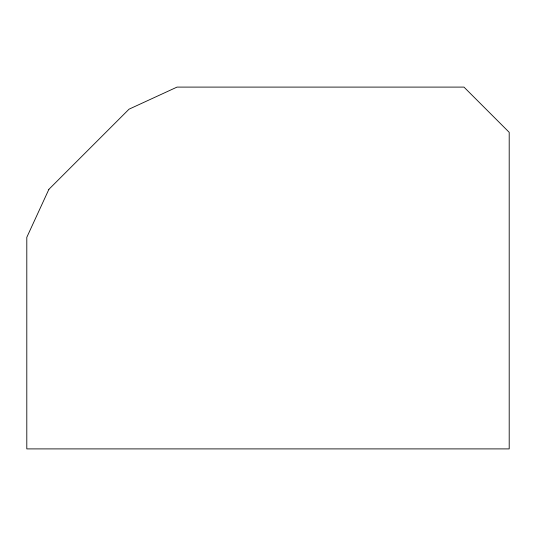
<?xml version="1.0" encoding="UTF-8"?>
<svg xmlns="http://www.w3.org/2000/svg" width="536" height="536" viewBox="0 0 536 536"><rect width="100%" height="100%" fill="white"/><g stroke="black" fill="none" stroke-linecap="round" stroke-linejoin="round"><path stroke-width="0.8" d="M48.883 189.335L26.8 237.321L26.8 448.9L509.2 448.9L509.2 132.325L463.975 87.1L177.021 87.1L129.035 109.183L48.883 189.335"/></g></svg>
